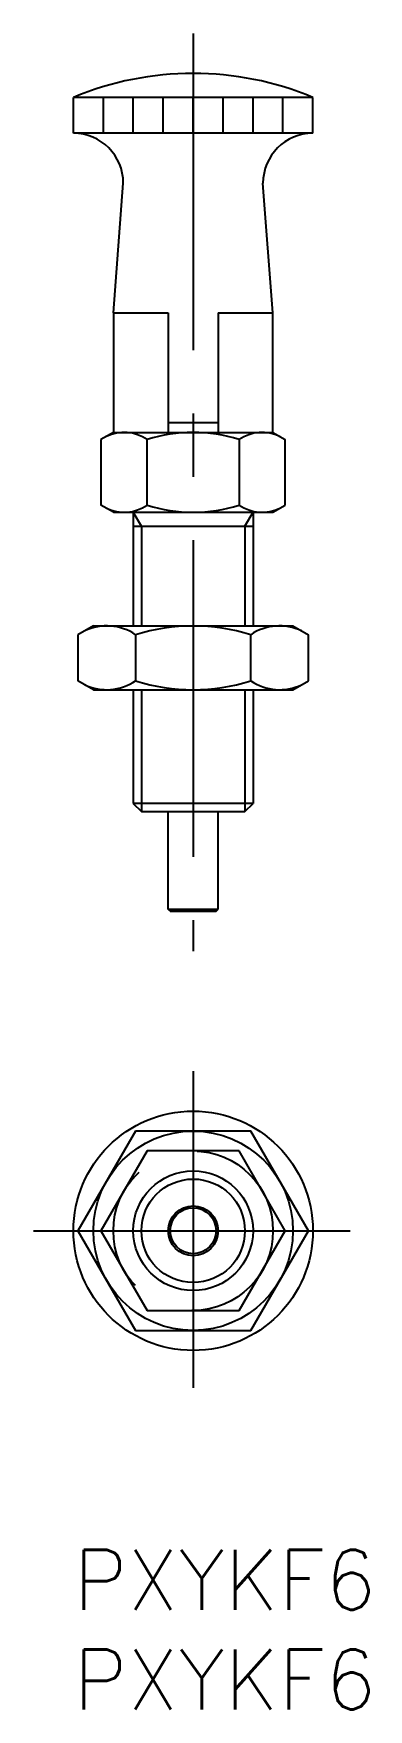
# Model space of a CAD drawing. Extents: x -2 to 14.8, y -8 to 76.
import ezdxf

# ---------------------------------------------------------------- set-up
doc = ezdxf.new("R2010")
doc.units = 0
doc.header["$LTSCALE"] = 0.5
doc.linetypes.add('CENTER', pattern=[50.8, 31.75, -6.35, 6.35, -6.35])
doc.linetypes.add('DASHED', pattern=[19.05, 12.7, -6.35])
for name, color, linetype in [('MSM_CENTER', 1, 'CENTER'), ('MSM_CONTINUOUS', 7, 'CONTINUOUS'), ('MSM_DASHED', 4, 'DASHED'), ('MSM_NARROW', 5, 'CONTINUOUS'), ('MSM_PART_NUMBER', 7, 'CONTINUOUS')]:
    doc.layers.add(name, color=color, linetype=linetype)
doc.styles.get("Standard").update_dxf_attribs({"font": 'txt.shx', "height": 1, "bigfont": 'bigfont.shx'})

# ---------------------------------------------------------------- blocks, each defined once
blk = doc.blocks.new('*U2')
at = {"layer": 'MSM_PART_NUMBER'}
blk.add_text('PXYKF6', height=3, dxfattribs=at).set_placement((0, -3))
blk = doc.blocks.new('*U3')
at = {"layer": 'MSM_PART_NUMBER'}
blk.add_text('PXYKF6', height=3, dxfattribs=at).set_placement((0, -8))

msp = doc.modelspace()

# ---------------------------------------------------------------- linework, layer by layer
at = {"layer": 'MSM_CENTER'}
for p, q in [((6, 76.022), (6, 30.022)), ((6, 24), (6, 8)), ((-2, 16), (14, 16))]:
    msp.add_line(p, q, dxfattribs=at)
at = {"layer": 'MSM_CONTINUOUS'}
for p, q in [((0, 71.022), (0, 72.822)), ((12, 72.822), (0, 72.822)), ((1.5, 71.022), (1.5, 72.822)), ((3, 71.022), (3, 72.822)), ((4.5, 71.022), (4.5, 72.822)), ((6, 71.022), (6, 72.822)), ((7.5, 71.022), (7.5, 72.822)), ((9, 71.022), (9, 72.822)), ((10.5, 71.022), (10.5, 72.822)), ((12, 71.022), (12, 72.822)), ((12, 71.022), (0, 71.022)), ((2, 62.022), (2.5, 68.522)), ((10, 62.022), (9.5, 68.522)), ((2, 62.022), (2, 56.022)), ((2, 62.022), (4.75, 62.022)), ((4.75, 62.022), (4.75, 56.022)), ((7.25, 62.022), (7.25, 56.022)), ((7.25, 62.022), (10, 62.022)), ((10, 56.022), (10, 62.022)), ((4.75, 56.522), (7.25, 56.522)), ((2, 56.022), (1.381, 55.665)), ((1.381, 55.665), (1.381, 52.38)), ((2, 56.022), (10, 56.022)), ((3.691, 52.38), (3.691, 55.665)), ((8.309, 55.665), (8.309, 52.38)), ((10, 56.022), (10.619, 55.665)), ((10.619, 52.38), (10.619, 55.665)), ((2, 52.022), (1.381, 52.38)), ((10, 52.022), (10.619, 52.38)), ((2, 52.022), (10, 52.022)), ((3, 52.022), (3, 46.325)), ((3, 51.319), (9, 51.319)), ((9, 52.022), (9, 46.325)), ((1, 46.325), (0.226, 45.879)), ((1, 46.325), (11, 46.325)), ((11, 46.325), (11.774, 45.879)), ((0.226, 45.879), (0.226, 43.572)), ((3.113, 45.879), (3.113, 43.572)), ((8.887, 43.572), (8.887, 45.879)), ((11.774, 43.572), (11.774, 45.879)), ((1, 43.125), (0.226, 43.572)), ((1, 43.125), (11, 43.125)), ((3, 43.125), (3, 37.428)), ((9, 43.125), (9, 37.428)), ((11, 43.125), (11.774, 43.572)), ((9, 37.428), (3, 37.428)), ((3, 37.428), (3.406, 37.022)), ((3.406, 37.022), (8.594, 37.022)), ((4.75, 32.122), (4.75, 37.022)), ((7.25, 32.122), (7.25, 37.022)), ((8.594, 37.022), (9, 37.428)), ((4.85, 32.022), (4.75, 32.122)), ((4.75, 32.122), (7.25, 32.122)), ((4.85, 32.022), (7.15, 32.022)), ((7.15, 32.022), (7.25, 32.122)), ((3.113, 21), (0.226, 16)), ((8.887, 21), (3.113, 21)), ((11.774, 16), (8.887, 21)), ((0.226, 16), (3.113, 11)), ((8.887, 11), (11.774, 16)), ((3.113, 11), (8.887, 11))]:
    msp.add_line(p, q, dxfattribs=at)
for radius in [6, 5, 3, 1.25, 1.15]:
    msp.add_circle((6, 16), radius, dxfattribs=at)
for centre, radius, start, end in [((6, 58.422), 15.6, 67.38014, 112.61986), ((0, 68.522), 2.5, 0, 90), ((12, 68.522), 2.5, 90, 180), ((2.536, 53.978), 2.045, 55.61575, 115.61575), ((6, 48.38), 7.643, 72.41205, 107.58795), ((9.464, 53.978), 2.045, 64.38425, 124.38425), ((2.536, 54.067), 2.045, 244.38425, 304.38425), ((6, 59.665), 7.643, 252.41205, 287.58795), ((9.464, 54.067), 2.045, 235.61575, 295.61575), ((1.67, 43.77), 2.556, 55.61575, 115.61575), ((6, 36.772), 9.553, 72.41205, 107.58795), ((10.33, 43.77), 2.556, 64.38425, 124.38425), ((1.67, 45.681), 2.556, 244.38425, 304.38425), ((6, 52.679), 9.553, 252.41205, 287.58795), ((10.33, 45.681), 2.556, 235.61575, 295.61575)]:
    msp.add_arc(centre, radius, start, end, dxfattribs=at)
at = {"layer": 'MSM_DASHED'}
for p, q in [((3.691, 20), (1.381, 16)), ((8.309, 20), (3.691, 20)), ((10.619, 16), (8.309, 20)), ((1.381, 16), (3.691, 12)), ((8.309, 12), (10.619, 16)), ((3.691, 12), (8.309, 12))]:
    msp.add_line(p, q, dxfattribs=at)
msp.add_circle((6, 16), 4, dxfattribs=at)
at = {"layer": 'MSM_NARROW'}
for p, q in [((3.406, 51.319), (3, 52.022)), ((3.406, 51.319), (3.406, 46.325)), ((8.594, 51.319), (9, 52.022)), ((8.594, 51.319), (8.594, 46.325)), ((3.406, 43.125), (3.406, 37.022)), ((8.594, 43.125), (8.594, 37.022))]:
    msp.add_line(p, q, dxfattribs=at)
msp.add_circle((6, 16), 2.594, dxfattribs=at)

# ---------------------------------------------------------------- block references
at = {"layer": 'MSM_CONTINUOUS'}
for name in ['*U2', '*U3']:
    msp.add_blockref(name, (0, 0), dxfattribs=at)

doc.saveas('drawing.dxf')
